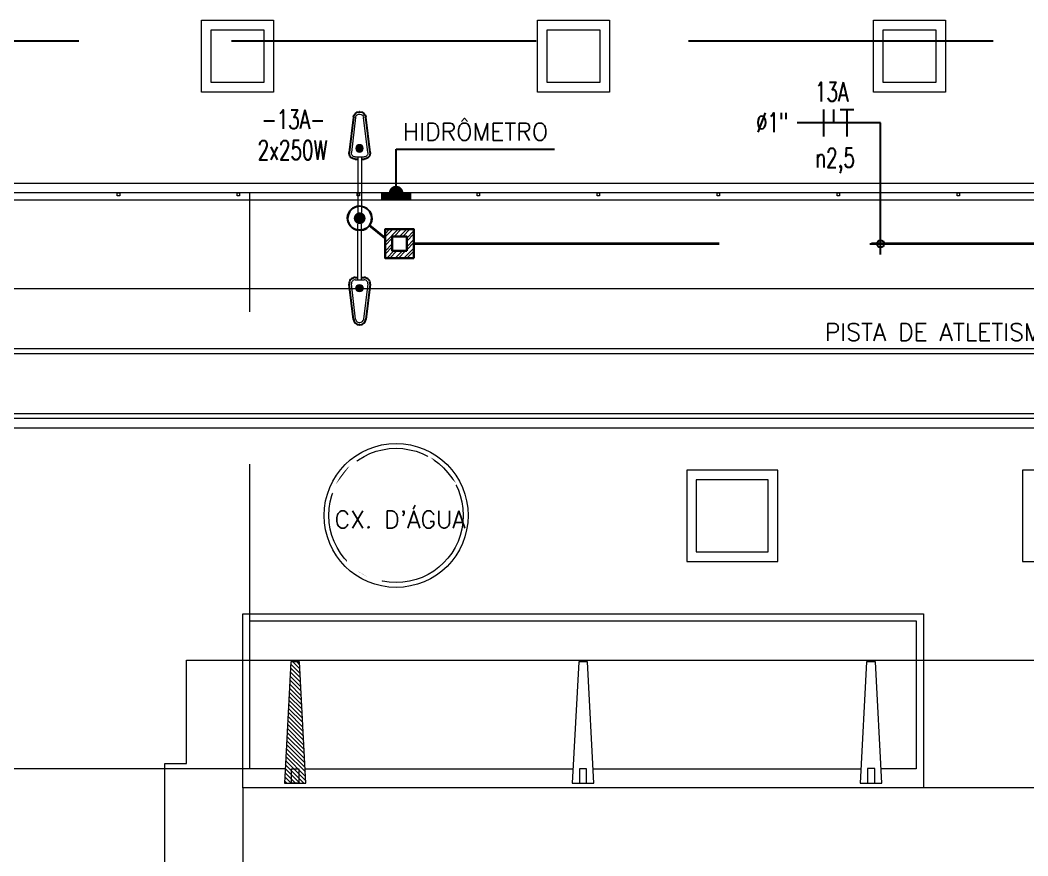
# Model space of a CAD drawing. Header units: millimetres. Extents: x 214 to 1190, y -192 to 1092.
# Drawn here: x 1037.12 to 1058.12, y 77.88 to 95.29 of the extents above; entities that cross this region are included whole.
import ezdxf
from ezdxf.enums import TextEntityAlignment as Align

# ---------------------------------------------------------------- set-up
doc = ezdxf.new("R2010")
doc.units = ezdxf.units.MM
doc.linetypes.add('HIDDEN', pattern=[9.525, 6.35, -3.175])
doc.linetypes.add('OCULTA2', pattern=[4.7625, 3.175, -1.5875])
for name, color, linetype, lineweight in [('I-ARQ', 8, 'Continuous', 0), ('I-CAIXAS', 3, 'Continuous', 30), ('I-ELET_PISO', 5, 'HIDDEN', 35), ('I-FIAÇÃO', 2, 'Continuous', 25), ('I-LIN_CHAMADA', 9, 'Continuous', 9), ('I-LUMINÁRIA_EXT', 4, 'Continuous', 25), ('I-NORMO_ARQ', 9, 'Continuous', 0), ('I-POSTES', 4, 'Continuous', 25), ('I-TEXTOS', 2, 'Continuous', 25)]:
    doc.layers.add(name, color=color, linetype=linetype, lineweight=lineweight)
doc.styles.add('COTA200', font='ROMANS.SHX')
doc.styles.add('ROMANS', font='ROMANS.SHX', dxfattribs={"height": 0.25})
doc.styles.get("Standard").update_dxf_attribs({"font": 'arial.ttf'})
doc.dimstyles.new('Cota200', dxfattribs={"dimtxt": 0.5, "dimasz": 0.3, "dimexe": 0.2, "dimexo": 0.5, "dimgap": 0.1, "dimtad": 1, "dimzin": 4, "dimdsep": 46, "dimtxsty": 'ROMANS', "dimblk": 'ARCHTICK', "dimcen": 3, "dimclrd": 1, "dimclre": 8, "dimclrt": 2, "dimazin": 0, "dimtfac": 1, "dimtix": 1, "dimtmove": 2, "dimatfit": 3, "dimldrblk": 'DOT', "dimfxl": 0.6, "dimfxlon": 1, "dimtolj": 1, "dimtzin": 4, "dimarcsym": 0})
doc.dimstyles.new('STANDARD$7', dxfattribs={"dimscale": 1.5, "dimtxt": 0.7, "dimasz": 0.15, "dimexe": 0.1, "dimexo": 0.05, "dimgap": 0.1, "dimtad": 1, "dimdec": 3, "dimzin": 4, "dimdsep": 46, "dimtxsty": 'ROMANS', "dimblk": 'DOT', "dimblk1": 'DOTSMALL', "dimblk2": 'DOTSMALL', "dimsah": 1, "dimcen": 0, "dimdle": 0.15, "dimse1": 1, "dimse2": 1, "dimclrd": 7, "dimclre": 8, "dimclrt": 256, "dimaunit": 1, "dimadec": 0, "dimazin": 0, "dimtfac": 0.006667, "dimtdec": 3, "dimtix": 1, "dimtmove": 2, "dimatfit": 3, "dimldrblk": 'DOTSMALL', "dimfxl": 1, "dimtolj": 1, "dimtzin": 4, "dimarcsym": 0})

# ---------------------------------------------------------------- blocks, each defined once
blk = doc.blocks.new('CANTEIRO')
at = {"layer": 'I-ARQ'}
for points in [[(-1.7, 0.75), (-0.2, 0.75), (-0.2, -0.75), (-1.7, -0.75)], [(-1.5, 0.55), (-0.4, 0.55), (-0.4, -0.55), (-1.5, -0.55)]]:
    blk.add_lwpolyline(points, close=True, dxfattribs=at)
blk = doc.blocks.new('CERCA')
at = {"layer": 'I-ARQ'}
blk.add_lwpolyline([(-0.025, 0), (0.025, 0), (0.025, -0.06), (-0.025, -0.06)], close=True, dxfattribs=at)
blk = doc.blocks.new('_ArchTick')
at = {"color": 0, "linetype": 'ByBlock', "const_width": 0.15}
blk.add_lwpolyline([(-0.5, -0.5), (0.5, 0.5)], dxfattribs=at)
blk = doc.blocks.new('poste 1x400w')
at = {"layer": 'I-LUMINÁRIA_EXT', "linetype": 'Continuous', "lineweight": 0}
blk.add_hatch(color=9, dxfattribs=at).paths.add_polyline_path([(297.622, 60.492, 1), (297.621, 60.323, 1)])
at = {"layer": 'I-LUMINÁRIA_EXT', "color": 9, "linetype": 'Continuous', "lineweight": 0}
for p, q in [((297.581, 60.604), (297.581, 61.894)), ((297.666, 60.604), (297.666, 61.894))]:
    blk.add_line(p, q, dxfattribs=at)
at = {"layer": 'I-LUMINÁRIA_EXT'}
for p, q in [((297.519, 60.657), (297.581, 60.657)), ((297.666, 60.657), (297.728, 60.657)), ((297.478, 59.685), (297.381, 60.501)), ((297.867, 60.501), (297.769, 59.685)), ((297.624, 59.562), (297.617, 59.562)), ((297.631, 59.562), (297.624, 59.562))]:
    blk.add_line(p, q, dxfattribs=at)
at = {"layer": 'I-LUMINÁRIA_EXT', "color": 9, "lineweight": 0}
for p, q in [((297.531, 59.691), (297.434, 60.507)), ((297.519, 60.604), (297.728, 60.604)), ((297.814, 60.507), (297.716, 59.691))]:
    blk.add_line(p, q, dxfattribs=at)
at = {"layer": 'I-LUMINÁRIA_EXT', "color": 9, "linetype": 'Continuous', "lineweight": 0}
blk.add_circle((297.621, 60.408), 0.0845, dxfattribs=at)
at = {"layer": 'I-LUMINÁRIA_EXT'}
for centre, start, end in [((297.519, 60.517), 90, 186.8096), ((297.728, 60.517), 353.1904, 90), ((297.617, 59.701), 186.8096, 270), ((297.631, 59.701), 270, 353.1904)]:
    blk.add_arc(centre, 0.139, start, end, dxfattribs=at)
at = {"layer": 'I-LUMINÁRIA_EXT', "color": 9, "lineweight": 0}
for centre, radius, start, end in [((297.519, 60.517), 0.0861, 90, 186.8096), ((297.728, 60.517), 0.0861, 353.1904, 90), ((297.618, 59.702), 0.0879, 187.2548, 278.2493), ((297.631, 59.701), 0.0861, 270, 353.1904)]:
    blk.add_arc(centre, radius, start, end, dxfattribs=at)
at = {"layer": 'I-POSTES', "linetype": 'Continuous', "const_width": 0.136}
blk.add_lwpolyline([(297.624, 62.095, 1), (297.624, 61.959, 1)], format="xyb", close=True, dxfattribs=at)
at = {"layer": 'I-POSTES'}
for start, end in [(81.1915, 171.1915), (81.1915, 171.1915), (81.1915, 171.1915), (351.1915, 81.1915), (351.1915, 81.1915), (351.1915, 81.1915), (171.1915, 261.1915), (171.1915, 261.1915), (171.1915, 261.1915), (278.8085, 351.1915), (278.8085, 351.1915), (278.8085, 351.1915)]:
    blk.add_arc((297.624, 62.027), 0.279, start, end, dxfattribs=at)
blk = doc.blocks.new('POSTE 250W  1P')
at = {"layer": 'I-POSTES', "xscale": 0.9, "yscale": 0.9, "zscale": 0.9, "rotation": 180}
blk.add_blockref('poste 1x400w', (267.871, 55.829), dxfattribs=at)
at = {"layer": 'I-POSTES', "xscale": -0.9, "yscale": 0.9, "zscale": 0.9}
blk.add_blockref('poste 1x400w', (267.871, -55.82), dxfattribs=at)
blk = doc.blocks.new('30X30')
at = {"layer": 'I-CAIXAS', "lineweight": 0}
h = blk.add_hatch(dxfattribs=at)
h.set_pattern_fill('STEEL', color=9, scale=0.04, style=0)
h.set_pattern_definition([(45, (0, 0), (-0.089803, 0.089803), []), (45, (0, 0.0635), (-0.089803, 0.089803), [])])
h.paths.add_polyline_path([(0.3, 0.3), (-0.3, 0.3), (-0.3, -0.3), (0.3, -0.3)])
h.paths.add_polyline_path([(0.15, -0.15), (-0.15, -0.15), (-0.15, 0.15), (0.15, 0.15)], flags=16)
at = {"layer": 'I-CAIXAS'}
for points in [[(-0.3, 0.3), (0.3, 0.3), (0.3, -0.3), (-0.3, -0.3)], [(-0.15, 0.15), (0.15, 0.15), (0.15, -0.15), (-0.15, -0.15)]]:
    blk.add_lwpolyline(points, close=True, dxfattribs=at)
blk = doc.blocks.new('fnt')
at = {"layer": 'I-FIAÇÃO', "color": 2}
for p, q in [((0, -0.281), (0, 0.281)), ((0.208, 0), (0.208, 0.281)), ((0.342, 0.281), (0.623, 0.281)), ((0.482, -0.281), (0.482, 0.281))]:
    blk.add_line(p, q, dxfattribs=at)
blk = doc.blocks.new('DOT')
for p, q in [((0, -1.5), (0, 1.5)), ((1.5, 0), (-1.5, 0))]:
    blk.add_line(p, q)
blk.add_circle((0, 0), 0.5)

msp = doc.modelspace()

# ---------------------------------------------------------------- hatches: boundary and pattern name
at = {"layer": 'I-ARQ'}
h = msp.add_hatch(dxfattribs=at)
h.set_pattern_fill('_USER', color=256, scale=0.02, angle=-45, style=0, pattern_type=0)
h.set_pattern_definition([(315, (1044.657423, 91.689697), (0.01414214, 0.01414214), [])])
h.paths.add_polyline_path([(1045.257, 91.54), (1045.257, 91.69), (1044.657, 91.69), (1044.657, 91.54)])
h = msp.add_hatch(dxfattribs=at)
h.set_pattern_fill('ANSI31', color=256, scale=0.5, angle=-90, style=0)
h.set_pattern_definition([(315, (1042.62763, 81.9197), (0.0441942, 0.0441942), [])])
h.paths.add_polyline_path([(1042.628, 79.39), (1043.078, 79.39), (1042.944, 81.92), (1042.761, 81.92)])

# ---------------------------------------------------------------- linework, layer by layer
for p, q in [((1146.475, 91.89), (1019.756, 91.89)), ((1146.681, 91.69), (1019.673, 91.69)), ((1146.681, 91.69), (1019.673, 91.69)), ((1146.536, 91.54), (1019.673, 91.54)), ((1118.412, 89.689), (1019.734, 89.689)), ((1118.443, 88.439), (1019.734, 88.439)), ((1118.518, 88.339), (1030.298, 88.339)), ((1041.761, 82.92), (1055.944, 82.92)), ((1041.761, 79.29), (1041.761, 82.92)), ((1041.911, 82.77), (1055.794, 82.77)), ((1041.911, 79.69), (1041.911, 82.77)), ((1055.794, 82.77), (1055.794, 79.69)), ((1055.944, 82.92), (1055.944, 79.29)), ((1040.587, 79.802), (1040.587, 81.952)), ((1040.587, 81.952), (1105.138, 81.952)), ((1040.077, 80.32), (1040.077, 80.32)), ((1040.077, 80.32), (1040.077, 80.32)), ((1040.138, 56.002), (1040.138, 79.802)), ((1040.138, 79.802), (1040.587, 79.802)), ((1042.643, 79.69), (1041.911, 79.69)), ((1043.062, 79.69), (1048.643, 79.69)), ((1049.062, 79.69), (1054.643, 79.69)), ((1055.794, 79.69), (1055.062, 79.69)), ((1054.681, 79.39), (1054.681, 79.39)), ((1055.944, 79.29), (1041.761, 79.29)), ((1041.761, 79.29), (1041.761, 56.55)), ((1059.761, 79.29), (1055.944, 79.29))]:
    msp.add_line(p, q, dxfattribs=at)
at = {"layer": 'I-ARQ', "linetype": 'HIDDEN'}
for q in [(1041.911, 91.69), (1009.336, 79.69)]:
    msp.add_line((1041.911, 79.69), q, dxfattribs=at)
at = {"layer": 'I-ARQ'}
for points in [[(1045.257, 91.69), (1045.257, 91.54), (1044.657, 91.54), (1044.657, 91.69)], [(1052.911, 84.012), (1052.911, 85.912), (1051.011, 85.912), (1051.011, 84.012)], [(1059.911, 84.012), (1059.911, 85.912), (1058.011, 85.912), (1058.011, 84.012)], [(1052.711, 84.212), (1052.711, 85.712), (1051.211, 85.712), (1051.211, 84.212)], [(1042.944, 81.92), (1042.761, 81.92), (1042.628, 79.39), (1043.078, 79.39)], [(1043.078, 79.39), (1042.944, 81.92), (1042.761, 81.92), (1042.628, 79.39)], [(1055.078, 79.39), (1054.944, 81.92), (1054.761, 81.92), (1054.628, 79.39)]]:
    msp.add_lwpolyline(points, close=True, dxfattribs=at)
for points in [[(1128.512, 77.415, 0.40469), (1118.518, 87.089, 0), (1030.297, 87.089, 3059019602.697577)], [(1128.412, 77.412, 0.40469), (1118.518, 86.989), (1030.297, 86.989)], [(1128.213, 77.406, 0.40469), (1118.518, 86.789), (1030.297, 86.789)]]:
    msp.add_lwpolyline(points, format="xyb", dxfattribs=at)
for points in [[(1048.628, 79.39), (1049.078, 79.39), (1048.944, 81.92), (1048.761, 81.92), (1048.628, 79.39)], [(1042.928, 79.39), (1042.778, 79.39), (1042.778, 79.69), (1042.928, 79.69), (1042.928, 79.39)], [(1048.777, 79.69), (1048.777, 79.39), (1048.927, 79.39), (1048.927, 79.69), (1048.777, 79.69)], [(1054.928, 79.394), (1054.928, 79.694), (1054.778, 79.694), (1054.778, 79.39), (1054.928, 79.39)]]:
    msp.add_lwpolyline(points, dxfattribs=at)
for radius in [1.5, 1.4]:
    msp.add_circle((1044.957, 84.969), radius, dxfattribs=at)
at = {"layer": 'I-ELET_PISO'}
for p, q in [((1044.727, 90.747), (1044.4, 91.015)), ((1045.338, 90.634), (1064.385, 90.634))]:
    msp.add_line(p, q, dxfattribs=at)

# ---------------------------------------------------------------- block references
at = {"layer": 'I-ARQ', "rotation": 180.0000000066701}
for p in [(1040.703, 94.542), (1047.703, 94.542), (1054.703, 94.542)]:
    msp.add_blockref('CANTEIRO', p, dxfattribs=at)
at = {"layer": 'I-ARQ'}
for p in [(1039.172, 91.69), (1041.672, 91.69), (1044.172, 91.69), (1046.672, 91.69), (1049.172, 91.69), (1051.672, 91.69), (1054.172, 91.69), (1056.672, 91.69)]:
    msp.add_blockref('CERCA', p, dxfattribs=at)
at = {"layer": 'I-CAIXAS', "rotation": 180}
msp.add_blockref('30X30', (1045.027, 90.634), dxfattribs=at)
at = {"layer": 'I-FIAÇÃO'}
msp.add_blockref('fnt', (1053.87, 93.149), dxfattribs=at)
at = {"layer": 'I-LUMINÁRIA_EXT', "xscale": -1}
msp.add_blockref('POSTE 250W  1P', (1044.207, 91.158), dxfattribs=at)

# ---------------------------------------------------------------- texts
at = {"layer": 'I-NORMO_ARQ', "style": 'COTA200'}
msp.add_text('PISTA DE ATLETISMO', height=0.36, dxfattribs=at).set_placement((1056.319, 88.79), align=Align.MIDDLE_CENTER)
at = {"layer": 'I-NORMO_ARQ', "insert": (1046.611, 93.145), "char_height": 0.36, "width": 9.76543, "attachment_point": 2, "style": 'COTA200'}
msp.add_mtext('HIDRÔMETRO ', dxfattribs=at)
at = {"layer": 'I-TEXTOS', "color": 2, "style": 'ROMANS', "width": 0.7}
msp.add_text('13A', height=0.4, dxfattribs=at).set_placement((1053.684, 93.597))
at = {"layer": 'I-TEXTOS', "style": 'ROMANS', "width": 0.7}
for s, p in [('-13A-', (1042.156, 93.025, -1199.784)), ('%%C1"', (1052.455, 92.959, -1199.784)), ('2x250W', (1042.072, 92.384, -399.928))]:
    msp.add_text(s, height=0.4, dxfattribs=at).set_placement(p)
msp.add_text('n2,5', height=0.4, dxfattribs=at).set_placement((1054.102, 92.361), align=Align.MIDDLE)

# ---------------------------------------------------------------- leaders
at = {"layer": 'I-LIN_CHAMADA', "lineweight": 0}
msp.add_leader([(1055.051, 90.631), (1055.051, 93.15), (1053.312, 93.15)], dimstyle='STANDARD$7', override={"dimscale": 1, "dimtxt": 0.18, "dimasz": 0.15, "dimexe": 0.18, "dimexo": 0.0625, "dimgap": 0.09, "dimtad": 0, "dimtih": 1, "dimtoh": 1, "dimdec": 4, "dimzin": 0, "dimtxsty": 'Standard', "dimcen": 0.09, "dimdle": 0, "dimse1": 0, "dimse2": 0, "dimclrd": 256, "dimclre": 0, "dimclrt": 0, "dimaunit": 0, "dimtfac": 1, "dimtdec": 4, "dimtix": 0, "dimtofl": 0, "dimtmove": 0, "dimldrblk": 'Dot', "dimtzin": 0}, dxfattribs=at)
at = {"layer": 'I-LIN_CHAMADA'}
msp.add_leader([(1044.957, 91.69), (1044.957, 92.604), (1048.259, 92.604)], dimstyle='Cota200', override={"dimgap": 0.1, "dimtad": 0, "dimclrd": 256}, dxfattribs=at)

# ---------------------------------------------------------------- next in the draw order: wipeouts: each hides what was drawn before it
for points, layer in [([(1040.189, 80.808), (1040.189, 80.008), (1039.839, 80.008), (1039.839, 80.808)], 'I-ARQ'), ([(1044.339, 86.01), (1043.779, 85.271), (1043.736, 85.304), (1043.763, 85.339), (1043.589, 85.47), (1044.092, 86.135), (1044.266, 86.003), (1044.295, 86.042)], 'I-CAIXAS'), ([(1046.067, 85.398), (1045.412, 86.054), (1045.45, 86.092), (1045.481, 86.061), (1045.636, 86.215), (1046.225, 85.625), (1046.07, 85.471), (1046.105, 85.436)], 'I-CAIXAS'), ([(1043.989, 84.218), (1044.793, 83.757), (1044.766, 83.71), (1044.728, 83.732), (1044.619, 83.542), (1043.896, 83.957), (1044.005, 84.146), (1043.962, 84.171)], 'I-CAIXAS')]:
    msp.add_wipeout(points).dxf.layer = layer

# ---------------------------------------------------------------- next in the draw order: linework, layer by layer
at = {"linetype": 'OCULTA2', "ltscale": 2}
msp.add_lwpolyline([(993.161, -12.517), (1133.599, -12.517), (1133.599, 94.852), (993.161, 94.852)], close=True, dxfattribs=at)

# ---------------------------------------------------------------- next in the draw order: texts
at = {"layer": 'I-NORMO_ARQ', "style": 'COTA200'}
msp.add_text("CX. D'ÁGUA", height=0.36, dxfattribs=at).set_placement((1045.04, 84.885), align=Align.MIDDLE_CENTER)

doc.saveas('drawing.dxf')
